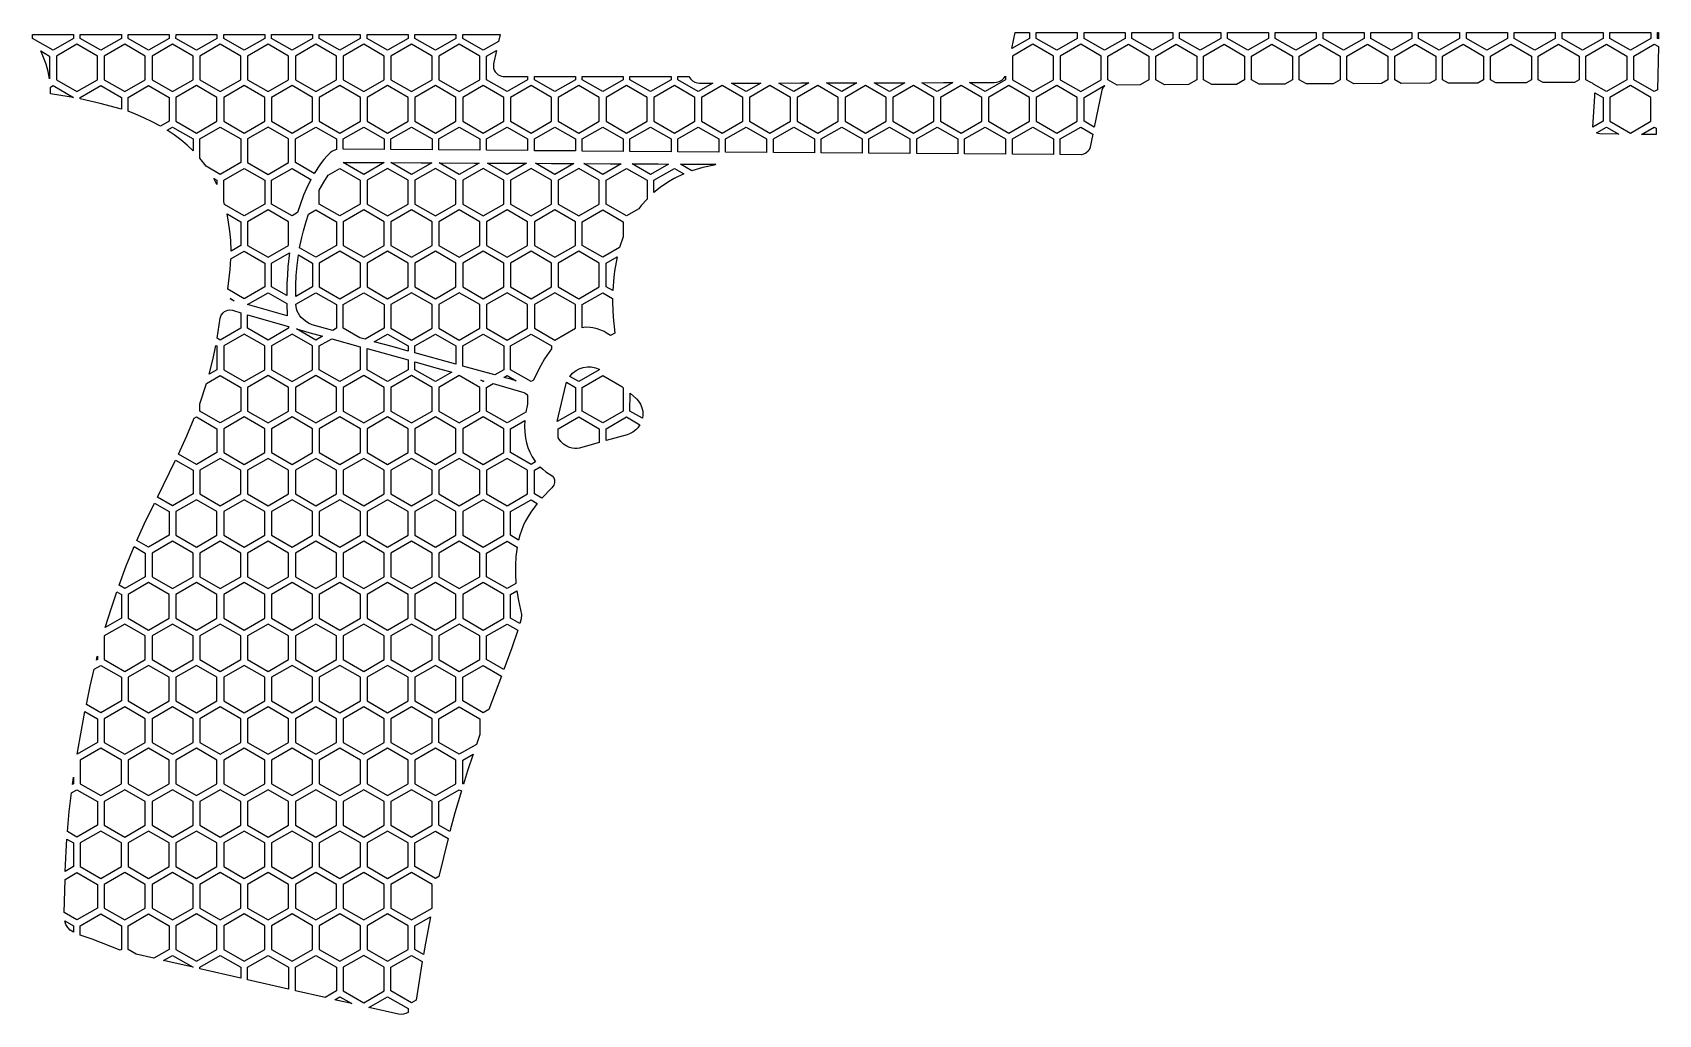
# Model space of a CAD drawing. Header units: millimetres. Extents: x 174 to 294, y -143 to -70.
import ezdxf

# ---------------------------------------------------------------- set-up
doc = ezdxf.new("R2010")
doc.units = ezdxf.units.MM

# ---------------------------------------------------------------- blocks, each defined once
blk = doc.blocks.new('HEX')
blk.add_lwpolyline([(1.516, 0.875), (0, 1.75), (-1.516, 0.875), (-1.516, -0.875), (0, -1.75), (1.516, -0.875)], close=True)

msp = doc.modelspace()

# ---------------------------------------------------------------- linework, layer by layer
for points in [[(174.213, -70.443), (177.244, -70.443), (177.244, -70.722), (175.728, -71.597), (174.213, -70.722), (174.213, -70.443)], [(177.744, -70.443), (180.775, -70.443), (180.775, -70.722), (179.259, -71.597), (177.744, -70.722), (177.744, -70.443)], [(181.275, -70.443), (184.306, -70.443), (184.306, -70.722), (182.79, -71.597), (181.275, -70.722), (181.275, -70.443)], [(184.813, -70.443), (187.837, -70.443), (187.837, -70.722), (186.321, -71.597), (184.806, -70.722), (184.813, -70.443)], [(188.337, -70.443), (191.368, -70.443), (191.368, -70.722), (189.853, -71.597), (188.337, -70.722), (188.337, -70.443)], [(191.868, -70.443), (194.899, -70.443), (194.899, -70.722), (193.384, -71.597), (191.868, -70.722), (191.868, -70.443)], [(195.399, -70.443), (198.43, -70.443), (198.43, -70.722), (196.915, -71.597), (195.399, -70.722), (195.399, -70.443)], [(198.93, -70.443), (201.961, -70.443), (201.961, -70.722), (200.446, -71.597), (198.93, -70.722), (198.93, -70.443)], [(202.461, -70.443), (205.492, -70.443), (205.492, -70.722), (203.977, -71.597), (202.461, -70.722), (202.461, -70.443)], [(205.992, -70.443), (206.576, -70.443), (208.752, -70.443), (208.641, -70.942), (207.508, -71.597), (205.992, -70.722), (205.992, -70.443)], [(246.573, -71.468), (246.8, -70.292), (247.866, -70.292), (247.866, -70.722), (246.573, -71.468)], [(248.366, -70.292), (251.397, -70.292), (251.397, -70.722), (249.881, -71.597), (248.366, -70.722), (248.366, -70.292)], [(251.897, -70.292), (254.928, -70.292), (254.928, -70.722), (253.412, -71.597), (251.897, -70.722), (251.897, -70.292)], [(255.428, -70.292), (258.459, -70.292), (258.459, -70.722), (256.943, -71.597), (255.428, -70.722), (255.428, -70.292)], [(258.959, -70.292), (261.99, -70.292), (261.99, -70.722), (260.474, -71.597), (258.959, -70.722), (258.959, -70.292)], [(262.49, -70.292), (265.521, -70.292), (265.521, -70.722), (264.005, -71.597), (262.49, -70.722), (262.49, -70.292)], [(266.021, -70.292), (269.052, -70.292), (269.052, -70.722), (267.537, -71.597), (266.021, -70.722), (266.021, -70.292)], [(269.552, -70.292), (272.583, -70.292), (272.583, -70.722), (271.068, -71.597), (269.552, -70.722), (269.552, -70.292)], [(273.083, -70.292), (276.114, -70.292), (276.114, -70.722), (274.599, -71.597), (273.083, -70.722), (273.083, -70.292)], [(276.614, -70.292), (279.645, -70.292), (279.645, -70.722), (278.13, -71.597), (276.614, -70.722), (276.614, -70.292)], [(280.145, -70.292), (283.176, -70.292), (283.176, -70.722), (281.661, -71.597), (280.145, -70.722), (280.145, -70.292)], [(283.676, -70.292), (286.708, -70.292), (286.708, -70.722), (285.192, -71.597), (283.676, -70.722), (283.676, -70.292)], [(287.208, -70.292), (290.239, -70.292), (290.239, -70.722), (288.723, -71.597), (287.208, -70.722), (287.208, -70.292)], [(290.739, -70.292), (293.77, -70.292), (293.77, -70.722), (292.254, -71.597), (290.739, -70.722), (290.739, -70.292)], [(294.333, -70.292), (294.333, -70.501), (294.331, -70.757), (294.27, -70.722), (294.27, -70.292), (294.333, -70.292)], [(175.477, -73.706), (175.364, -73.17), (175.211, -72.635), (175.028, -72.124), (174.822, -71.651), (175.478, -72.03), (175.477, -73.706)], [(208.494, -71.607), (208.276, -72.596), (208.261, -72.758), (208.279, -72.915), (208.327, -73.062), (208.4, -73.196), (208.512, -73.329), (208.615, -73.411), (208.73, -73.476), (208.857, -73.522), (208.993, -73.545), (210.789, -73.548), (210.789, -73.78), (209.274, -74.655), (207.758, -73.78), (207.758, -72.03), (208.494, -71.607)], [(256.04, -74.157), (254.332, -74.166), (253.662, -73.78), (253.662, -72.03), (255.178, -71.155), (256.693, -72.03), (256.693, -73.78), (256.04, -74.157)], [(259.605, -74.137), (257.829, -74.147), (257.193, -73.78), (257.193, -72.03), (258.709, -71.155), (260.224, -72.03), (260.224, -73.78), (259.605, -74.137)], [(263.17, -74.118), (261.327, -74.128), (260.724, -73.78), (260.724, -72.03), (262.24, -71.155), (263.755, -72.03), (263.755, -73.78), (263.17, -74.118)], [(266.735, -74.098), (264.825, -74.109), (264.255, -73.78), (264.255, -72.03), (265.771, -71.155), (267.287, -72.03), (267.287, -73.78), (266.735, -74.098)], [(270.3, -74.078), (268.323, -74.089), (267.787, -73.78), (267.787, -72.03), (269.302, -71.155), (270.818, -72.03), (270.818, -73.78), (270.3, -74.078)], [(273.865, -74.059), (271.821, -74.07), (271.318, -73.78), (271.318, -72.03), (272.833, -71.155), (274.349, -72.03), (274.349, -73.78), (273.865, -74.059)], [(277.43, -74.039), (275.318, -74.051), (274.849, -73.78), (274.849, -72.03), (276.364, -71.155), (277.88, -72.03), (277.88, -73.78), (277.43, -74.039)], [(280.995, -74.02), (278.816, -74.032), (278.38, -73.78), (278.38, -72.03), (279.895, -71.155), (281.411, -72.03), (281.411, -73.78), (280.995, -74.02)], [(284.56, -74), (282.314, -74.012), (281.911, -73.78), (281.911, -72.03), (283.426, -71.155), (284.942, -72.03), (284.942, -73.78), (284.56, -74)], [(288.125, -73.981), (285.812, -73.993), (285.442, -73.78), (285.442, -72.03), (286.958, -71.155), (288.473, -72.03), (288.473, -73.78), (288.125, -73.981)], [(289.543, -74.106), (289.46, -74.034), (289.332, -73.987), (288.973, -73.78), (288.973, -72.03), (290.489, -71.155), (292.004, -72.03), (292.004, -73.78), (290.489, -74.655), (289.543, -74.106)], [(294.325, -71.331), (294.253, -74.52), (294.02, -74.655), (292.504, -73.78), (292.504, -72.03), (294.02, -71.155), (294.325, -71.331)], [(177.244, -75.09), (176.317, -74.934), (175.53, -74.825), (175.55, -74.586), (175.547, -74.317), (175.728, -74.213), (177.244, -75.09)], [(180.775, -75.948), (179.209, -75.52), (177.744, -75.187), (177.744, -75.088), (179.259, -74.213), (180.775, -75.088), (180.775, -75.948)], [(183.661, -77.21), (183.05, -76.876), (182.445, -76.581), (181.831, -76.317), (181.275, -76.108), (181.275, -75.088), (182.79, -74.213), (184.306, -75.088), (184.306, -76.838), (183.661, -77.21)], [(211.289, -73.548), (214.32, -73.548), (214.32, -73.78), (212.805, -74.655), (211.289, -73.78), (211.289, -73.548)], [(214.82, -73.548), (217.851, -73.548), (217.851, -73.78), (216.336, -74.655), (214.82, -73.78), (214.82, -73.548)], [(218.351, -73.548), (221.382, -73.548), (221.382, -73.78), (219.867, -74.655), (218.351, -73.78), (218.351, -73.548)], [(221.882, -73.548), (222.703, -73.548), (222.836, -73.732), (222.976, -73.859), (223.138, -73.954), (223.33, -74.015), (223.492, -74.032), (224.48, -74.03), (223.398, -74.655), (221.882, -73.78), (221.882, -73.548)], [(225.842, -74.027), (227.924, -74.022), (228.025, -74.022), (226.929, -74.655), (225.842, -74.027)], [(229.359, -74.019), (230.982, -74.015), (231.57, -74.014), (230.46, -74.655), (229.359, -74.019)], [(232.876, -74.011), (233.701, -74.009), (235.115, -74.006), (233.991, -74.655), (232.876, -74.011)], [(236.394, -74.003), (238.459, -73.999), (238.66, -73.998), (237.522, -74.655), (236.394, -74.003)], [(239.911, -73.995), (241.518, -73.992), (242.204, -73.99), (241.053, -74.655), (239.911, -73.995)], [(243.429, -73.987), (245.256, -73.983), (245.429, -73.968), (245.632, -73.908), (245.815, -73.809), (245.973, -73.673), (246.1, -73.508), (246.1, -73.78), (244.584, -74.655), (243.429, -73.987)], [(253.443, -74.231), (253.356, -74.291), (253.284, -74.369), (253.198, -74.543), (252.643, -77.269), (251.897, -76.838), (251.897, -75.088), (253.412, -74.213), (253.443, -74.231)], [(289.479, -77.27), (289.638, -74.985), (289.641, -74.743), (290.239, -75.088), (290.239, -76.838), (289.479, -77.27)], [(186.071, -79.015), (185.64, -78.609), (185.176, -78.225), (184.67, -77.852), (184.149, -77.506), (184.556, -77.271), (186.071, -78.146), (186.071, -79.015)], [(187.048, -80.171), (186.571, -79.559), (186.571, -78.146), (188.087, -77.271), (189.603, -78.146), (189.603, -79.896), (188.087, -80.771), (187.048, -80.171)], [(196.665, -78.934), (196.477, -78.996), (196.315, -79.087), (196.198, -79.18), (195.977, -79.404), (195.745, -79.669), (195.492, -79.996), (195.026, -80.7), (193.634, -79.896), (193.634, -78.146), (195.149, -77.271), (196.665, -78.146), (196.665, -78.934)], [(200.196, -78.934), (197.165, -78.911), (197.165, -78.146), (198.68, -77.271), (200.196, -78.146), (200.196, -78.934)], [(203.727, -78.96), (200.696, -78.938), (200.696, -78.146), (202.211, -77.271), (203.727, -78.146), (203.727, -78.96)], [(207.258, -78.987), (204.227, -78.964), (204.227, -78.146), (205.742, -77.271), (207.258, -78.146), (207.258, -78.987)], [(210.789, -79.013), (207.758, -78.99), (207.758, -78.146), (209.274, -77.271), (210.789, -78.146), (210.789, -79.013)], [(214.32, -79.039), (211.289, -79.017), (211.289, -78.146), (212.805, -77.271), (214.32, -78.146), (214.32, -79.039)], [(217.851, -79.065), (214.82, -79.043), (214.82, -78.146), (216.336, -77.271), (217.851, -78.146), (217.851, -79.065)], [(221.382, -79.092), (218.351, -79.069), (218.351, -78.146), (219.867, -77.271), (221.382, -78.146), (221.382, -79.092)], [(224.913, -79.118), (221.882, -79.095), (221.882, -78.146), (223.398, -77.271), (224.913, -78.146), (224.913, -79.118)], [(228.445, -79.144), (225.413, -79.122), (225.413, -78.146), (226.929, -77.271), (228.445, -78.146), (228.445, -79.144)], [(231.976, -79.171), (228.945, -79.148), (228.945, -78.146), (230.46, -77.271), (231.976, -78.146), (231.976, -79.171)], [(235.507, -79.197), (232.476, -79.174), (232.476, -78.146), (233.991, -77.271), (235.507, -78.146), (235.507, -79.197)], [(239.038, -79.223), (236.007, -79.201), (236.007, -78.146), (237.522, -77.271), (239.038, -78.146), (239.038, -79.223)], [(242.569, -79.25), (239.538, -79.227), (239.538, -78.146), (241.053, -77.271), (242.569, -78.146), (242.569, -79.25)], [(246.1, -79.276), (243.069, -79.253), (243.069, -78.146), (244.584, -77.271), (246.1, -78.146), (246.1, -79.276)], [(249.631, -79.302), (246.6, -79.279), (246.6, -78.146), (248.116, -77.271), (249.631, -78.146), (249.631, -79.302)], [(252.538, -77.785), (252.314, -78.846), (252.26, -78.959), (252.19, -79.06), (252.018, -79.209), (251.852, -79.285), (251.683, -79.316), (250.131, -79.306), (250.131, -78.146), (251.647, -77.271), (252.538, -77.785)], [(291.395, -77.798), (290.002, -77.781), (289.877, -77.757), (289.748, -77.698), (290.489, -77.271), (291.395, -77.798)], [(294.17, -77.358), (294.158, -77.831), (293.072, -77.818), (294.02, -77.271), (294.17, -77.358)], [(188.406, -82.994), (188.337, -82.767), (188.337, -81.204), (189.853, -80.329), (191.368, -81.204), (191.368, -82.954), (189.853, -83.829), (188.406, -82.994)], [(194.781, -81.136), (194.448, -81.815), (194.241, -82.302), (193.977, -83.02), (193.797, -83.59), (193.384, -83.829), (191.868, -82.954), (191.868, -81.204), (193.384, -80.329), (194.781, -81.136)], [(195.399, -81.927), (195.733, -81.332), (196.044, -80.832), (196.915, -80.329), (198.43, -81.204), (198.43, -82.954), (196.915, -83.829), (195.399, -82.954), (195.399, -81.927)], [(197.165, -79.878), (200.196, -79.891), (200.196, -79.896), (198.68, -80.771), (197.165, -79.896), (197.165, -79.878)], [(200.696, -79.896), (202.926, -79.905), (203.704, -79.909), (202.211, -80.771), (200.696, -79.896)], [(204.255, -79.912), (206.863, -79.926), (207.203, -79.927), (205.742, -80.771), (204.255, -79.912)], [(207.819, -79.931), (209.487, -79.939), (210.703, -79.946), (209.274, -80.771), (207.819, -79.931)], [(211.382, -79.949), (212.549, -79.955), (214.202, -79.964), (212.805, -80.771), (211.382, -79.949)], [(214.945, -79.968), (216.923, -79.978), (217.701, -79.982), (216.336, -80.771), (214.945, -79.968)], [(219.617, -82.588), (219.183, -83.073), (218.995, -83.313), (218.101, -83.829), (216.586, -82.954), (216.586, -81.204), (218.101, -80.329), (219.617, -81.204), (219.617, -82.588)], [(218.509, -79.987), (220.422, -79.997), (221.201, -80.001), (219.867, -80.771), (218.509, -79.987)], [(222.333, -80.733), (221.62, -81.076), (221.202, -81.317), (220.575, -81.742), (220.117, -82.113), (220.117, -81.204), (221.632, -80.329), (222.333, -80.733)], [(222.072, -80.005), (222.609, -80.008), (224.7, -80.019), (224.575, -80.091), (223.735, -80.261), (222.932, -80.502), (222.072, -80.005)], [(187.837, -81.506), (187.693, -81.219), (187.616, -81.076), (187.837, -81.204), (187.837, -81.506)], [(188.883, -86.427), (188.854, -85.633), (188.795, -84.959), (188.703, -84.297), (188.581, -83.672), (189.603, -84.262), (189.603, -86.012), (188.883, -86.427)], [(193.941, -86.189), (194.098, -85.424), (194.222, -84.928), (194.419, -84.257), (194.61, -83.698), (195.149, -83.387), (196.665, -84.262), (196.665, -86.012), (195.149, -86.887), (193.941, -86.189)], [(217.851, -85.372), (217.576, -86.171), (216.336, -86.887), (214.82, -86.012), (214.82, -84.262), (216.336, -83.387), (217.851, -84.262), (217.851, -85.372)], [(188.65, -89.25), (188.817, -87.79), (188.874, -87.009), (189.853, -86.445), (191.368, -87.32), (191.368, -89.07), (189.853, -89.945), (188.65, -89.25)], [(193.192, -86.555), (193.084, -87.595), (193.042, -88.197), (193.013, -88.824), (192.996, -89.721), (191.868, -89.07), (191.868, -87.32), (193.192, -86.555)], [(193.658, -89.786), (193.667, -88.935), (193.699, -88.226), (193.76, -87.483), (193.855, -86.717), (194.899, -87.32), (194.899, -89.07), (193.658, -89.786)], [(217.397, -86.852), (217.2, -87.912), (217.147, -88.348), (217.075, -89.352), (216.586, -89.07), (216.586, -87.32), (217.397, -86.852)], [(189.117, -90.097), (188.95, -90.029), (188.817, -89.924), (189.117, -90.097)], [(193, -90.3), (193.025, -91.216), (190.103, -90.378), (191.618, -89.503), (193, -90.3)], [(196.391, -92.286), (194.866, -91.863), (194.611, -91.754), (194.347, -91.59), (194.07, -91.339), (193.963, -91.208), (193.855, -91.038), (193.768, -90.857), (193.715, -90.697), (193.681, -90.531), (193.666, -90.359), (195.149, -89.503), (196.665, -90.378), (196.665, -92.128), (196.391, -92.286)], [(198.785, -92.942), (198.387, -92.833), (197.165, -92.128), (197.165, -90.378), (198.68, -89.503), (200.196, -90.378), (200.196, -92.128), (198.785, -92.942)], [(217.063, -90.252), (217.106, -91.304), (217.221, -92.492), (216.906, -92.674), (216.667, -92.508), (216.444, -92.379), (216.192, -92.26), (215.915, -92.161), (215.614, -92.09), (215.401, -92.063), (215.065, -92.058), (214.82, -92.085), (214.82, -90.378), (216.336, -89.503), (217.063, -89.923), (217.063, -90.252)], [(187.853, -92.868), (188.083, -91.38), (188.158, -91.173), (188.287, -90.988), (188.391, -90.897), (188.508, -90.83), (188.637, -90.786), (188.775, -90.769), (188.981, -90.795), (189.603, -90.98), (189.603, -92.128), (188.087, -93.003), (187.853, -92.868)], [(190.103, -91.128), (193.134, -92.007), (193.134, -92.128), (191.618, -93.003), (190.103, -92.128), (190.103, -91.128)], [(193.708, -92.17), (194.619, -92.429), (195.644, -92.717), (195.149, -93.003), (193.708, -92.17)], [(187.263, -95.517), (187.553, -94.358), (187.757, -93.389), (187.837, -93.436), (187.837, -95.186), (187.263, -95.517)], [(196.318, -92.906), (198.43, -93.493), (198.43, -95.186), (196.915, -96.061), (195.399, -95.186), (195.399, -93.436), (196.318, -92.906)], [(198.93, -93.631), (201.961, -94.469), (201.961, -95.186), (200.446, -96.061), (198.93, -95.186), (198.93, -93.631)], [(201.961, -93.814), (200.771, -93.487), (199.463, -93.128), (200.446, -92.561), (201.961, -93.436), (201.961, -93.814)], [(205.492, -94.782), (202.461, -93.951), (202.461, -93.436), (203.977, -92.561), (205.492, -93.436), (205.492, -94.782)], [(208.36, -95.569), (205.992, -94.92), (205.992, -93.436), (207.508, -92.561), (209.024, -93.436), (209.024, -95.186), (208.36, -95.569)], [(212.555, -93.658), (212.046, -94.39), (211.766, -94.867), (211.485, -95.4), (211.222, -95.955), (211.039, -96.061), (209.524, -95.186), (209.524, -93.436), (211.039, -92.561), (212.555, -93.436), (212.555, -93.658)], [(202.461, -94.607), (204.115, -95.064), (205.187, -95.362), (203.977, -96.061), (202.461, -95.186), (202.461, -94.607)], [(186.571, -97.702), (187.064, -96.209), (188.087, -95.619), (189.603, -96.494), (189.603, -98.244), (188.087, -99.119), (186.571, -98.244), (186.571, -97.702)], [(207.345, -95.967), (207.564, -96.028), (207.508, -96.061), (207.345, -95.967)], [(209.936, -96.001), (209.554, -95.896), (209.038, -95.755), (209.274, -95.619), (209.936, -96.001)], [(213.909, -95.679), (214.114, -95.449), (214.367, -95.253), (214.602, -95.127), (214.904, -95.025), (215.219, -94.978), (215.487, -94.984), (215.807, -95.046), (216.086, -95.157), (216.086, -95.186), (214.57, -96.061), (213.909, -95.679)], [(217.744, -96.435), (217.851, -96.522), (217.851, -98.244), (216.336, -99.119), (214.82, -98.244), (214.82, -96.494), (216.336, -95.619), (217.744, -96.435)], [(208.235, -96.218), (210.504, -96.868), (210.612, -96.916), (210.704, -96.984), (210.789, -97.084), (210.789, -97.736), (210.657, -98.32), (209.274, -99.119), (207.758, -98.244), (207.758, -96.494), (208.235, -96.218)], [(212.972, -99.022), (213.615, -96.314), (213.673, -96.12), (214.32, -96.494), (214.32, -98.244), (212.972, -99.022)], [(218.353, -96.928), (218.843, -97.337), (218.992, -97.51), (219.136, -97.745), (219.235, -97.994), (219.289, -98.253), (219.299, -98.515), (219.268, -98.773), (218.351, -98.244), (218.353, -96.928)], [(184.998, -101.413), (185.612, -100.08), (186.167, -98.766), (186.321, -98.677), (187.837, -99.552), (187.837, -101.302), (186.321, -102.177), (184.998, -101.413)], [(210.578, -98.943), (210.56, -99.376), (210.576, -99.808), (210.632, -100.255), (210.704, -100.597), (210.808, -100.939), (210.945, -101.279), (211.12, -101.612), (211.374, -101.983), (211.039, -102.177), (209.524, -101.302), (209.524, -99.552), (210.578, -98.943)], [(216.083, -100.571), (214.61, -100.981), (214.461, -101), (214.265, -101.001), (214.075, -100.976), (213.893, -100.928), (213.68, -100.836), (213.448, -100.684), (213.248, -100.493), (213.111, -100.307), (213.055, -100.208), (213.055, -99.552), (214.57, -98.677), (216.086, -99.552), (216.083, -100.571)], [(219.09, -99.247), (218.93, -99.479), (218.782, -99.634), (218.564, -99.799), (218.365, -99.906), (218.143, -99.987), (216.586, -100.428), (216.586, -99.552), (218.101, -98.677), (219.09, -99.247)], [(183.436, -104.588), (184.782, -101.865), (186.071, -102.61), (186.071, -104.36), (184.556, -105.235), (183.436, -104.588)], [(212.602, -103.025), (212.716, -103.161), (212.771, -103.329), (212.771, -103.512), (212.714, -103.71), (212.59, -103.9), (211.838, -104.677), (211.289, -104.36), (211.289, -102.61), (211.715, -102.364), (211.909, -102.54), (212.144, -102.725), (212.602, -103.025)], [(181.919, -107.79), (182.463, -106.587), (183.214, -105.037), (184.306, -105.668), (184.306, -107.418), (182.79, -108.293), (181.919, -107.79)], [(211.506, -105.062), (211.017, -105.717), (210.825, -106.02), (210.617, -106.396), (210.463, -106.72), (210.329, -107.056), (210.214, -107.405), (210.121, -107.763), (209.524, -107.418), (209.524, -105.668), (211.039, -104.793), (211.506, -105.062)], [(210.021, -108.283), (209.929, -108.976), (209.887, -109.618), (209.885, -110.26), (209.927, -110.973), (209.274, -111.351), (207.758, -110.476), (207.758, -108.726), (209.274, -107.851), (210.021, -108.283)], [(180.606, -111.099), (181.14, -109.673), (181.72, -108.252), (182.54, -108.726), (182.54, -110.476), (181.025, -111.351), (180.606, -111.099)], [(179.592, -114.217), (180.038, -112.768), (180.434, -111.587), (180.775, -111.784), (180.775, -113.534), (179.592, -114.217)], [(209.989, -111.515), (210.107, -112.226), (210.327, -113.266), (210.315, -113.572), (210.214, -113.932), (209.524, -113.534), (209.524, -111.784), (209.989, -111.515)], [(210.06, -114.421), (209.617, -115.73), (209.035, -117.329), (207.758, -116.592), (207.758, -114.842), (209.274, -113.967), (210.06, -114.421)], [(178.934, -116.635), (179.001, -116.373), (179.009, -116.34), (179.009, -116.592), (178.934, -116.635)], [(178.194, -119.91), (178.479, -118.566), (178.769, -117.308), (179.259, -117.025), (180.775, -117.9), (180.775, -119.65), (179.259, -120.525), (178.194, -119.91)], [(208.857, -117.808), (207.928, -120.282), (207.508, -120.525), (205.992, -119.65), (205.992, -117.9), (207.508, -117.025), (208.857, -117.808)], [(207.258, -122.127), (207.003, -122.855), (205.742, -123.583), (204.227, -122.708), (204.227, -120.958), (205.742, -120.083), (207.258, -120.958), (207.258, -122.127)], [(177.515, -123.571), (177.827, -121.814), (178.09, -120.427), (179.009, -120.958), (179.009, -122.708), (177.515, -123.571)], [(206.758, -123.574), (206.353, -124.806), (206.042, -125.795), (205.992, -125.766), (205.992, -124.016), (206.758, -123.574)], [(177.165, -125.811), (177.214, -125.465), (177.244, -125.264), (177.244, -125.766), (177.165, -125.811)], [(176.792, -129.294), (176.922, -127.818), (177.081, -126.437), (177.494, -126.199), (179.009, -127.074), (179.009, -128.824), (177.494, -129.699), (176.792, -129.294)], [(205.893, -126.286), (205.424, -127.897), (205.044, -129.296), (204.227, -128.824), (204.227, -127.074), (205.742, -126.199), (205.893, -126.286)], [(204.914, -129.798), (204.236, -132.607), (203.977, -132.757), (202.461, -131.882), (202.461, -130.132), (203.977, -129.257), (204.914, -129.798)], [(176.637, -132.232), (176.7, -130.775), (176.754, -129.849), (177.244, -130.132), (177.244, -131.882), (176.637, -132.232)], [(176.556, -135.274), (176.618, -132.821), (177.494, -132.315), (179.009, -133.19), (179.009, -134.94), (177.494, -135.815), (176.556, -135.274)], [(180.697, -138.043), (178.628, -137.237), (177.744, -136.934), (177.744, -136.248), (179.259, -135.373), (180.775, -136.248), (180.775, -137.998), (180.697, -138.043)], [(183.185, -138.645), (181.875, -138.344), (181.275, -137.998), (181.275, -136.248), (182.79, -135.373), (184.306, -136.248), (184.306, -137.998), (183.185, -138.645)], [(203.606, -135.587), (203.238, -137.536), (203.092, -138.362), (202.461, -137.998), (202.461, -136.248), (203.606, -135.587)], [(177.238, -136.725), (176.997, -136.565), (176.821, -136.382), (176.683, -136.149), (176.597, -135.874), (177.244, -136.248), (177.238, -136.725)], [(186.071, -139.307), (184.21, -138.88), (183.901, -138.809), (184.556, -138.431), (186.071, -139.307)], [(189.603, -140.117), (186.571, -139.422), (186.571, -139.306), (188.087, -138.431), (189.603, -139.306), (189.603, -140.117)], [(193.134, -140.927), (190.103, -140.232), (190.103, -139.306), (191.618, -138.431), (193.134, -139.306), (193.134, -140.927)], [(195.821, -141.543), (193.634, -141.041), (193.634, -139.306), (195.149, -138.431), (196.665, -139.306), (196.665, -141.056), (195.821, -141.543)], [(203.001, -138.887), (202.545, -141.738), (202.211, -141.931), (200.696, -141.056), (200.696, -139.306), (202.211, -138.431), (203.001, -138.887)], [(197.791, -141.995), (196.747, -141.755), (196.537, -141.707), (196.915, -141.489), (197.791, -141.995)], [(201.961, -142.654), (201.781, -142.735), (201.613, -142.779), (201.436, -142.797), (201.256, -142.786), (199.064, -142.287), (200.446, -141.489), (201.961, -142.364), (201.961, -142.654)]]:
    msp.add_lwpolyline(points, close=True)

# ---------------------------------------------------------------- block references
for p in [(177.494, -72.905), (181.025, -72.905), (184.556, -72.905), (188.087, -72.905), (191.618, -72.905), (195.149, -72.905), (198.68, -72.905), (202.211, -72.905), (205.742, -72.905), (248.116, -72.905), (251.647, -72.905), (186.321, -75.963), (189.853, -75.963), (193.384, -75.963), (196.915, -75.963), (200.446, -75.963), (203.977, -75.963), (207.508, -75.963), (211.039, -75.963), (214.57, -75.963), (218.101, -75.963), (221.632, -75.963), (225.163, -75.963), (228.695, -75.963), (232.226, -75.963), (235.757, -75.963), (239.288, -75.963), (242.819, -75.963), (246.35, -75.963), (249.881, -75.963), (292.254, -75.963), (191.618, -79.021), (200.446, -82.079), (203.977, -82.079), (207.508, -82.079), (211.039, -82.079), (214.57, -82.079), (191.618, -85.137), (198.68, -85.137), (202.211, -85.137), (205.742, -85.137), (209.274, -85.137), (212.805, -85.137), (196.915, -88.195), (200.446, -88.195), (203.977, -88.195), (207.508, -88.195), (211.039, -88.195), (214.57, -88.195), (202.211, -91.253), (205.742, -91.253), (209.274, -91.253), (212.805, -91.253), (189.853, -94.311), (193.384, -94.311), (191.618, -97.369), (195.149, -97.369), (198.68, -97.369), (202.211, -97.369), (205.742, -97.369), (189.853, -100.427), (193.384, -100.427), (196.915, -100.427), (200.446, -100.427), (203.977, -100.427), (207.508, -100.427), (188.087, -103.485), (191.618, -103.485), (195.149, -103.485), (198.68, -103.485), (202.211, -103.485), (205.742, -103.485), (209.274, -103.485), (186.321, -106.543), (189.853, -106.543), (193.384, -106.543), (196.915, -106.543), (200.446, -106.543), (203.977, -106.543), (207.508, -106.543), (184.556, -109.601), (188.087, -109.601), (191.618, -109.601), (195.149, -109.601), (198.68, -109.601), (202.211, -109.601), (205.742, -109.601), (182.79, -112.659), (186.321, -112.659), (189.853, -112.659), (193.384, -112.659), (196.915, -112.659), (200.446, -112.659), (203.977, -112.659), (207.508, -112.659), (181.025, -115.717), (184.556, -115.717), (188.087, -115.717), (191.618, -115.717), (195.149, -115.717), (198.68, -115.717), (202.211, -115.717), (205.742, -115.717), (182.79, -118.775), (186.321, -118.775), (189.853, -118.775), (193.384, -118.775), (196.915, -118.775), (200.446, -118.775), (203.977, -118.775), (181.025, -121.833), (184.556, -121.833), (188.087, -121.833), (191.618, -121.833), (195.149, -121.833), (198.68, -121.833), (202.211, -121.833), (179.259, -124.891), (182.79, -124.891), (186.321, -124.891), (189.853, -124.891), (193.384, -124.891), (196.915, -124.891), (200.446, -124.891), (203.977, -124.891), (181.025, -127.949), (184.556, -127.949), (188.087, -127.949), (191.618, -127.949), (195.149, -127.949), (198.68, -127.949), (202.211, -127.949), (179.259, -131.007), (182.79, -131.007), (186.321, -131.007), (189.853, -131.007), (193.384, -131.007), (196.915, -131.007), (200.446, -131.007), (181.025, -134.065), (184.556, -134.065), (188.087, -134.065), (191.618, -134.065), (195.149, -134.065), (198.68, -134.065), (202.211, -134.065), (186.321, -137.123), (189.853, -137.123), (193.384, -137.123), (196.915, -137.123), (200.446, -137.123), (198.68, -140.181)]:
    msp.add_blockref('HEX', p)

doc.saveas('drawing.dxf')
